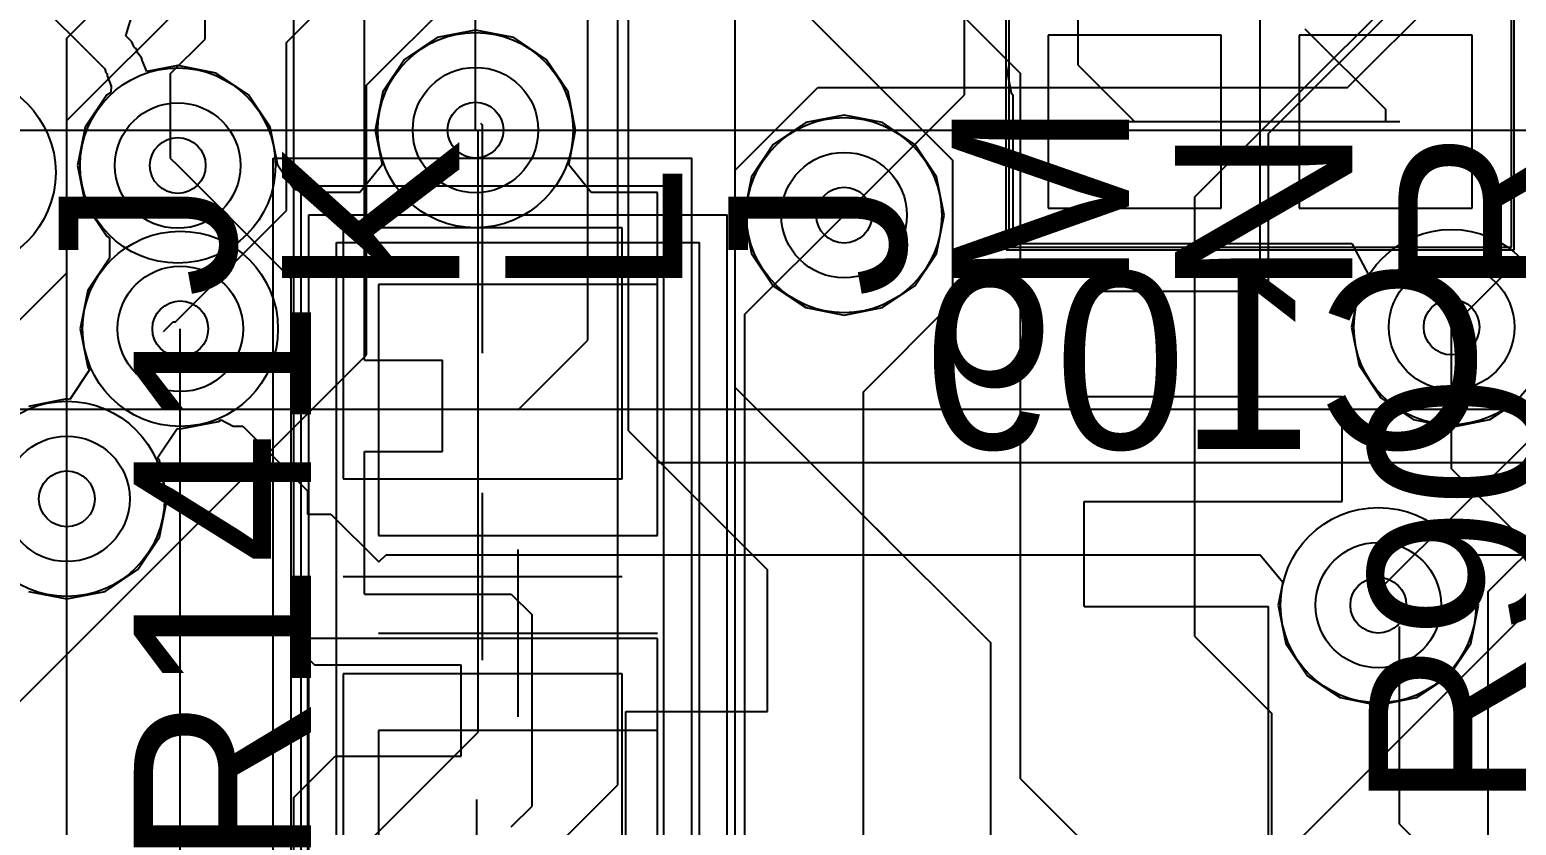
# Model space of a CAD drawing. Extents: x 28 to 300, y 18 to 330.
# Drawn here: x 178.88 to 184.2, y 167.66 to 170.51 of the extents above; entities that cross this region are included whole.
import ezdxf

# ---------------------------------------------------------------- set-up
doc = ezdxf.new("R2010")
doc.units = 0
for name, color, linetype in [('BOTTOMLAYER', 5, 'CONTINUOUS'), ('BOTTOMOVERLAY', 54, 'CONTINUOUS'), ('BOTTOMPASTE', 16, 'CONTINUOUS'), ('BOTTOMSOLDER', 6, 'CONTINUOUS'), ('DRILLDRAWING', 1, 'CONTINUOUS'), ('INTERNALPLANE1', 76, 'CONTINUOUS'), ('INTERNALPLANE6', 136, 'CONTINUOUS'), ('MECHANICAL14', 56, 'CONTINUOUS'), ('MECHANICAL15', 56, 'CONTINUOUS'), ('MECHANICAL16', 56, 'CONTINUOUS'), ('MIDLAYER1', 16, 'CONTINUOUS'), ('MIDLAYER3', 90, 'CONTINUOUS'), ('MULTILAYER', 9, 'CONTINUOUS'), ('TOPLAYER', 1, 'CONTINUOUS'), ('TOPOVERLAY', 2, 'CONTINUOUS'), ('TOPPASTE', 8, 'CONTINUOUS'), ('TOPSOLDER', 216, 'CONTINUOUS'), ('VIAHOLELAYER', 16, 'CONTINUOUS')]:
    doc.layers.add(name, color=color, linetype=linetype)

msp = doc.modelspace()

# ---------------------------------------------------------------- linework, layer by layer
at = {"layer": 'BOTTOMLAYER'}
for p, q in [((182.6336, 170.3828), (182.6336, 170.9623)), ((182.3746, 170.7163), (182.3746, 170.3828)), ((178.8607, 170.6547), (179.1248, 170.3906)), ((179.222, 170.4878), (179.2495, 170.5784)), ((180.4746, 170.5084), (180.3373, 170.4811)), ((180.612, 170.4811), (180.4746, 170.5084)), ((183.4464, 170.5133), (183.7364, 170.2233)), ((179.2432, 170.4666), (179.222, 170.4878)), ((179.222, 170.4878), (179.222, 170.4878)), ((179.2506, 170.4488), (179.2432, 170.4666)), ((179.2516, 170.4483), (179.2506, 170.4488)), ((179.2527, 170.4457), (179.2516, 170.4483)), ((179.2561, 170.4439), (179.2527, 170.4457)), ((180.3373, 170.4811), (180.2208, 170.4033)), ((180.7284, 170.4033), (180.612, 170.4811)), ((183.1464, 170.49), (182.5264, 170.49)), ((182.5264, 170.49), (182.5264, 169.87)), ((183.1464, 169.87), (183.1464, 170.49)), ((184.0464, 170.49), (183.4264, 170.49)), ((183.4264, 170.49), (183.4264, 169.87)), ((184.0464, 169.87), (184.0464, 170.49)), ((179.2606, 170.4383), (179.2561, 170.4439)), ((179.2647, 170.4249), (179.2606, 170.4383)), ((179.2775, 170.4093), (179.2647, 170.4249)), ((179.2814, 170.3966), (179.2775, 170.4093)), ((179.2968, 170.3593), (179.2814, 170.3966)), ((179.2814, 170.3966), (179.2814, 170.3966)), ((180.2208, 170.4033), (180.143, 170.2869)), ((180.8062, 170.2869), (180.7284, 170.4033)), ((179.1248, 170.3906), (179.146, 170.3694)), ((179.146, 170.3694), (179.1498, 170.3567)), ((179.1498, 170.3567), (179.1544, 170.3511)), ((179.1544, 170.3511), (179.1544, 170.344)), ((179.1544, 170.344), (179.1698, 170.3067)), ((179.4078, 170.3814), (179.2968, 170.3593)), ((179.2968, 170.3593), (179.2968, 170.3593)), ((179.5452, 170.3541), (179.4078, 170.3814)), ((179.6616, 170.2763), (179.5452, 170.3541)), ((182.3746, 170.3828), (182.3746, 170.3828)), ((182.3746, 170.3828), (182.3746, 170.3828)), ((182.3746, 170.3828), (182.3944, 170.2837)), ((182.6336, 170.3828), (182.8364, 170.18)), ((179.1698, 170.3067), (179.1677, 170.2854)), ((180.143, 170.2869), (180.1157, 170.1495)), ((180.8335, 170.1495), (180.8062, 170.2869)), ((179.154, 170.2763), (179.0762, 170.1599)), ((179.1677, 170.2854), (179.154, 170.2763)), ((179.7394, 170.1599), (179.6616, 170.2763)), ((182.3944, 170.2837), (182.3994, 170.2761)), ((182.3994, 170.2761), (182.3994, 169.743)), ((181.7954, 170.2036), (181.6581, 170.1763)), ((181.9328, 170.1763), (181.7954, 170.2036)), ((183.7364, 170.18), (183.7364, 170.2233)), ((179.0762, 170.1599), (179.0489, 170.0225)), ((179.7667, 170.0225), (179.7394, 170.1599)), ((180.1157, 170.1495), (180.1406, 170.0245)), ((180.4924, 170.1749), (180.4962, 170.1711)), ((180.4962, 170.1711), (180.5, 170.1673)), ((180.5, 170.1495), (180.5, 170.1673)), ((180.5, 169.3493), (180.5, 170.1495)), ((180.8086, 170.0245), (180.8335, 170.1495)), ((181.6581, 170.1763), (181.5416, 170.0985)), ((182.0492, 170.0985), (181.9328, 170.1763)), ((181.5416, 170.0985), (181.4638, 169.9821)), ((182.127, 169.9821), (182.0492, 170.0985)), ((179.0489, 170.0225), (179.0762, 169.8852)), ((179.8246, 169.936), (179.7667, 170.0225)), ((179.7667, 170.0225), (179.7667, 170.0225)), ((180.1406, 170.0245), (180.06, 169.9263)), ((180.8892, 169.9263), (180.8086, 170.0245)), ((181.4638, 169.9821), (181.4365, 169.8447)), ((182.1543, 169.8447), (182.127, 169.9821)), ((179.873, 169.9263), (179.8246, 169.936)), ((180.06, 169.9263), (179.873, 169.9263)), ((179.873, 169.9263), (179.873, 169.9263)), ((179.873, 169.9263), (179.873, 169.9263)), ((181.127, 169.9263), (180.8892, 169.9263)), ((181.127, 168.9566), (181.127, 169.9263)), ((179.0762, 169.8852), (179.154, 169.7687)), ((182.5264, 169.87), (183.1464, 169.87)), ((183.4264, 169.87), (184.0464, 169.87)), ((181.4365, 169.8447), (181.4638, 169.7074)), ((182.127, 169.7074), (182.1543, 169.8447)), ((179.154, 169.7687), (179.1632, 169.7626)), ((179.1632, 169.7626), (179.1632, 169.6906)), ((181, 169.7993), (180, 169.7993)), ((180, 169.7993), (180, 168.8993)), ((181, 168.8993), (181, 169.7993)), ((181.4638, 169.7074), (181.5416, 169.5909)), ((182.0492, 169.5909), (182.127, 169.7074)), ((182.3994, 169.743), (183.2734, 169.743)), ((183.2734, 169.743), (183.2734, 169.743)), ((183.2734, 169.743), (183.2734, 169.743)), ((183.2734, 169.743), (183.2734, 169.743)), ((183.2734, 169.743), (183.2994, 169.743)), ((183.2994, 169.743), (183.2994, 169.743)), ((183.2994, 169.743), (183.6143, 169.743)), ((183.6143, 169.743), (183.6742, 169.631)), ((179.1632, 169.6906), (179.0854, 169.5741)), ((183.6742, 169.631), (183.6406, 169.5807)), ((179.0854, 169.5741), (179.0581, 169.4368)), ((181.5416, 169.5909), (181.6581, 169.5131)), ((181.9328, 169.5131), (182.0492, 169.5909)), ((183.6406, 169.5807), (183.6133, 169.4434)), ((181.6581, 169.5131), (181.7954, 169.4858)), ((181.7954, 169.4858), (181.9328, 169.5131)), ((179.0581, 169.4368), (179.0854, 169.2995)), ((183.6133, 169.4434), (183.6406, 169.3061)), ((179.0921, 169.2895), (179.0215, 169.1839)), ((179.0854, 169.2995), (179.0921, 169.2895)), ((183.6406, 169.3061), (183.7184, 169.1896)), ((179.0106, 169.1861), (178.8733, 169.1588)), ((179.0215, 169.1839), (179.0106, 169.1861)), ((183.7184, 169.1896), (183.8349, 169.1118)), ((184.1095, 169.1118), (184.226, 169.1896)), ((179.3355, 168.9745), (179.4061, 169.0801)), ((179.4061, 169.0801), (179.417, 169.0779)), ((179.417, 169.0779), (179.5543, 169.1052)), ((179.5543, 169.1052), (179.5631, 169.1111)), ((179.5631, 169.1111), (179.6067, 169.0878)), ((179.6067, 169.0878), (179.6067, 169.0878)), ((179.6067, 169.0878), (179.6067, 169.0878)), ((179.6067, 169.0878), (179.6414, 169.0878)), ((179.6414, 169.0878), (179.873, 168.8562)), ((183.8349, 169.1118), (183.9722, 169.0845)), ((183.9722, 169.0845), (184.1095, 169.1118)), ((179.3422, 168.9645), (179.3355, 168.9745)), ((179.3695, 168.8272), (179.3422, 168.9645)), ((188.9319, 168.9566), (181.127, 168.9566)), ((179.873, 168.8562), (179.873, 168.7723)), ((180, 168.8993), (181, 168.8993)), ((179.3422, 168.6899), (179.3695, 168.8272)), ((179.873, 168.7723), (179.9569, 168.7723)), ((179.9569, 168.7723), (180.1282, 168.601)), ((179.2644, 168.5734), (179.3422, 168.6899)), ((180.1282, 168.601), (180.1541, 168.6269)), ((180.1541, 168.6269), (183.2865, 168.6269)), ((183.2865, 168.6269), (183.3671, 168.5287)), ((184.0412, 168.5835), (184.0643, 168.6269)), ((184.0685, 168.4462), (184.0412, 168.5835)), ((184.0643, 168.6269), (188.779, 168.6269)), ((179.1479, 168.4956), (179.2644, 168.5734)), ((183.3671, 168.5287), (183.3507, 168.4462)), ((178.8733, 168.4956), (179.0106, 168.4683)), ((179.0106, 168.4683), (179.1479, 168.4956)), ((183.3507, 168.4462), (183.378, 168.3089)), ((184.0412, 168.3089), (184.0685, 168.4462)), ((181.127, 168.3263), (179.873, 168.3263)), ((179.873, 168.3263), (179.873, 167.1723)), ((181.127, 167.1723), (181.127, 168.3263)), ((183.378, 168.3089), (183.4558, 168.1924)), ((183.9634, 168.1924), (184.0412, 168.3089)), ((181, 168.1993), (180, 168.1993)), ((180, 168.1993), (180, 167.2993)), ((181, 167.2993), (181, 168.1993)), ((183.4558, 168.1924), (183.5723, 168.1146)), ((183.8469, 168.1146), (183.9634, 168.1924)), ((183.5723, 168.1146), (183.7096, 168.0873)), ((183.7096, 168.0873), (183.8469, 168.1146)), ((180.4796, 166.8248), (180.4796, 167.7493))]:
    msp.add_line(p, q, dxfattribs=at)
for centre in [(180.4746, 170.1495), (179.4078, 170.0225), (181.7954, 169.8447), (179.417, 169.4368), (183.9722, 169.4434), (179.0106, 168.8272), (183.7096, 168.4462)]:
    msp.add_circle(centre, 0.225, dxfattribs=at)
at = {"layer": 'BOTTOMOVERLAY'}
msp.add_line((180, 168.5493), (181, 168.5493), dxfattribs=at)
at = {"layer": 'BOTTOMPASTE'}
for p, q in [((183.1464, 170.49), (182.5264, 170.49)), ((182.5264, 170.49), (182.5264, 169.87)), ((183.1464, 169.87), (183.1464, 170.49)), ((184.0464, 170.49), (183.4264, 170.49)), ((183.4264, 170.49), (183.4264, 169.87)), ((184.0464, 169.87), (184.0464, 170.49)), ((182.5264, 169.87), (183.1464, 169.87)), ((183.4264, 169.87), (184.0464, 169.87)), ((181, 169.7993), (180, 169.7993)), ((180, 169.7993), (180, 168.8993)), ((181, 168.8993), (181, 169.7993)), ((180, 168.8993), (181, 168.8993)), ((181, 168.1993), (180, 168.1993)), ((180, 168.1993), (180, 167.2993)), ((181, 167.2993), (181, 168.1993))]:
    msp.add_line(p, q, dxfattribs=at)
at = {"layer": 'BOTTOMSOLDER'}
for p, q in [((183.1464, 170.49), (182.5264, 170.49)), ((182.5264, 170.49), (182.5264, 169.87)), ((183.1464, 169.87), (183.1464, 170.49)), ((184.0464, 170.49), (183.4264, 170.49)), ((183.4264, 170.49), (183.4264, 169.87)), ((184.0464, 169.87), (184.0464, 170.49)), ((182.5264, 169.87), (183.1464, 169.87)), ((183.4264, 169.87), (184.0464, 169.87)), ((181, 169.7993), (180, 169.7993)), ((180, 169.7993), (180, 168.8993)), ((181, 168.8993), (181, 169.7993)), ((180, 168.8993), (181, 168.8993)), ((181, 168.1993), (180, 168.1993)), ((180, 168.1993), (180, 167.2993)), ((181, 167.2993), (181, 168.1993))]:
    msp.add_line(p, q, dxfattribs=at)
at = {"layer": 'DRILLDRAWING'}
for centre in [(180.4746, 170.1495), (179.4078, 170.0225), (181.7954, 169.8447), (183.9722, 169.4434), (179.417, 169.4368), (179.0106, 168.8272), (183.7096, 168.4462)]:
    msp.add_circle(centre, 0.1, dxfattribs=at)
at = {"layer": 'INTERNALPLANE1'}
for centre in [(180.4746, 170.1495), (178.6204, 169.9971), (179.4078, 170.0225), (181.7954, 169.8447), (179.417, 169.4368), (183.9722, 169.4434), (179.0106, 168.8272), (183.7096, 168.4462)]:
    msp.add_circle(centre, 0.35, dxfattribs=at)
at = {"layer": 'INTERNALPLANE6'}
for centre in [(180.4746, 170.1495), (178.6204, 169.9971), (179.4078, 170.0225), (181.7954, 169.8447), (179.417, 169.4368), (183.9722, 169.4434), (179.0106, 168.8272), (183.7096, 168.4462)]:
    msp.add_circle(centre, 0.35, dxfattribs=at)
at = {"layer": 'MECHANICAL14'}
for p, q in [((182.3864, 169.73), (182.3864, 170.63)), ((184.1864, 169.73), (184.1864, 170.63)), ((172.0162, 170.1494), (186.0162, 170.1494)), ((179.85, 167.1493), (179.85, 169.9493)), ((179.85, 169.9493), (181.15, 169.9493)), ((181.15, 167.1493), (181.15, 169.9493)), ((179.977, 166.9461), (179.977, 169.7461)), ((179.977, 169.7461), (181.277, 169.7461)), ((181.277, 166.9461), (181.277, 169.7461)), ((182.3864, 169.73), (184.1864, 169.73))]:
    msp.add_line(p, q, dxfattribs=at)
at = {"layer": 'MECHANICAL15'}
for p, q in [((179.75, 170.0493), (181.25, 170.0493)), ((179.75, 167.0493), (179.75, 170.0493)), ((181.25, 167.0493), (181.25, 170.0493)), ((179.877, 169.8461), (181.377, 169.8461)), ((179.877, 166.8461), (179.877, 169.8461)), ((181.377, 166.8461), (181.377, 169.8461)), ((171.0162, 169.1494), (187.0162, 169.1494)), ((180.5, 168.2493), (180.5, 168.8493)), ((180.627, 168.0461), (180.627, 168.6461)), ((180.2, 168.5493), (180.8, 168.5493)), ((180.327, 168.3461), (180.927, 168.3461))]:
    msp.add_line(p, q, dxfattribs=at)
at = {"layer": 'MECHANICAL16'}
for p, q in [((183.2864, 169.68), (183.2864, 170.68)), ((182.3764, 169.72), (182.3764, 170.64)), ((184.1964, 169.72), (184.1964, 170.64)), ((182.7864, 170.18), (183.7864, 170.18)), ((182.3764, 169.72), (184.1964, 169.72))]:
    msp.add_line(p, q, dxfattribs=at)
at = {"layer": 'MIDLAYER1'}
for p, q in [((179.7979, 170.4634), (181.8589, 172.5244)), ((179.0106, 170.1841), (180.9663, 172.1398)), ((180.0845, 170.3111), (181.6486, 171.8752)), ((183.5988, 170.3019), (184.0696, 170.7727)), ((180.9849, 167.8023), (180.9849, 170.7289)), ((179.7979, 169.8609), (179.7979, 170.4634)), ((180.0845, 169.3443), (180.0845, 170.3111)), ((181.4053, 170.0063), (181.7009, 170.3019)), ((181.7009, 170.3019), (183.5988, 170.3019)), ((179.0106, 168.8272), (179.0106, 170.1841)), ((180.4838, 167.9905), (180.4838, 170.1495)), ((181.4053, 166.4202), (181.4053, 170.0063)), ((179.3992, 169.4622), (179.7979, 169.8609)), ((182.591, 166.7708), (185.4876, 169.6674)), ((179.3916, 169.4622), (179.3992, 169.4622)), ((178.1733, 167.4331), (180.0845, 169.3443)), ((183.7096, 168.497), (184.4802, 169.2676)), ((183.7096, 168.4462), (183.7096, 168.497)), ((179.6799, 167.1866), (180.4838, 167.9905)), ((180.0901, 166.9075), (180.9849, 167.8023))]:
    msp.add_line(p, q, dxfattribs=at)
for centre in [(180.4746, 170.1495), (179.4078, 170.0225), (181.7954, 169.8447), (179.417, 169.4368), (183.9722, 169.4434), (179.0106, 168.8272), (183.7096, 168.4462)]:
    msp.add_circle(centre, 0.225, dxfattribs=at)
at = {"layer": 'MIDLAYER3'}
for p, q in [((182.2272, 170.2765), (182.2272, 171.3179)), ((181.0225, 169.0718), (181.0225, 171.1038)), ((181.4053, 169.2265), (181.4053, 171.1128)), ((179.5059, 170.4762), (179.5059, 170.8064)), ((179.8234, 168.3063), (179.8234, 170.6921)), ((183.0527, 169.9102), (183.8401, 170.6976)), ((179.0105, 170.4797), (179.1122, 170.5814)), ((180.0774, 169.3241), (180.0774, 170.5869)), ((179.0105, 169.6379), (179.0105, 170.4797)), ((179.3824, 170.3527), (179.5059, 170.4762)), ((179.3824, 170.0479), (179.3824, 170.3527)), ((181.7954, 169.8447), (182.2272, 170.2765)), ((179.3824, 170.0479), (179.4078, 170.0225)), ((183.0527, 168.3335), (183.0527, 169.9102)), ((183.9727, 169.4439), (184.2049, 169.6761)), ((178.4899, 169.1173), (179.0105, 169.6379)), ((180.0774, 169.3241), (180.3568, 169.3241)), ((180.3568, 168.9971), (180.3568, 169.3241)), ((181.4053, 169.2265), (181.8628, 168.7691)), ((181.0225, 169.0718), (181.5211, 168.5732)), ((180.0774, 168.4859), (180.0774, 168.9971)), ((180.0774, 168.9971), (180.3568, 168.9971)), ((184.1033, 168.495), (184.5386, 168.9303)), ((181.8628, 168.7691), (182.3212, 168.3106)), ((181.8628, 168.7691), (181.9517, 168.6802)), ((181.5211, 168.0652), (181.5211, 168.5732)), ((180.0774, 168.4859), (180.603, 168.4859)), ((180.603, 168.4859), (180.6774, 168.4115)), ((184.1033, 162.9811), (184.1033, 168.495)), ((180.6774, 167.7253), (180.6774, 168.4115)), ((183.0527, 168.3335), (183.3286, 168.0576)), ((179.8234, 168.3063), (179.8978, 168.2319)), ((182.3212, 158.2674), (182.3212, 168.3106)), ((179.8978, 168.2319), (180.4234, 168.2319)), ((180.4234, 167.9049), (180.4234, 168.2319)), ((181.0131, 168.0652), (181.5211, 168.0652)), ((181.0131, 167.5572), (181.0131, 168.0652)), ((183.3286, 165.3982), (183.3286, 168.0576)), ((179.8234, 167.7561), (179.9722, 167.9049)), ((179.9722, 167.9049), (180.4234, 167.9049)), ((179.8234, 164.8203), (179.8234, 167.7561)), ((180.603, 167.6509), (180.6774, 167.7253))]:
    msp.add_line(p, q, dxfattribs=at)
for centre in [(180.4746, 170.1495), (179.4078, 170.0225), (181.7954, 169.8447), (179.417, 169.4368), (183.9722, 169.4434), (179.0106, 168.8272), (183.7096, 168.4462)]:
    msp.add_circle(centre, 0.225, dxfattribs=at)
at = {"layer": 'MULTILAYER'}
for centre in [(180.4746, 170.1495), (179.4078, 170.0225), (181.7954, 169.8447), (179.417, 169.4368), (183.9722, 169.4434), (179.0106, 168.8272), (183.7096, 168.4462)]:
    msp.add_circle(centre, 0.225, dxfattribs=at)
at = {"layer": 'TOPLAYER'}
for p, q in [((180.8775, 169.3966), (180.8775, 171.0718)), ((180.4746, 170.1495), (180.4746, 170.8684)), ((181.4225, 170.8039), (182.1855, 170.0408)), ((183.3159, 170.1373), (183.9763, 170.7977)), ((182.2099, 170.5697), (182.4269, 170.3527)), ((182.4269, 167.8239), (182.4269, 170.3527)), ((183.3159, 169.5718), (183.3159, 170.1373)), ((179.4078, 170.0225), (179.8145, 169.6158)), ((182.1855, 169.5324), (182.1855, 170.0408)), ((181.4398, 169.4891), (181.7954, 169.8447)), ((179.8145, 166.8569), (179.8145, 169.6158)), ((181.127, 169.5961), (180.127, 169.5961)), ((180.127, 169.5961), (180.127, 168.6961)), ((181.127, 168.6961), (181.127, 169.5961)), ((182.6555, 169.5718), (183.3159, 169.5718)), ((182.6555, 169.1948), (182.6555, 169.5718)), ((181.4398, 166.9892), (181.4398, 169.4891)), ((181.8645, 169.2114), (182.1855, 169.5324)), ((179.357, 169.4276), (179.3916, 169.4622)), ((179.417, 166.4411), (179.417, 169.4368)), ((183.9722, 168.9354), (183.9722, 169.4434)), ((180.627, 169.1461), (180.8775, 169.3966)), ((181.8645, 167.5658), (181.8645, 169.2114)), ((182.6555, 169.1948), (183.5798, 169.1948)), ((183.5798, 168.8178), (183.5798, 169.1948)), ((183.9722, 168.9354), (184.2304, 168.6772)), ((179.0106, 166.1274), (179.0106, 168.8272)), ((182.6555, 168.8178), (183.5798, 168.8178)), ((182.6555, 168.4408), (182.6555, 168.8178)), ((180.127, 168.6961), (181.127, 168.6961)), ((182.6555, 168.4408), (183.3159, 168.4408)), ((183.3159, 168.0638), (183.3159, 168.4408)), ((183.7858, 167.661), (183.7858, 168.37)), ((183.3159, 167.5876), (183.3159, 168.0638)), ((183.3159, 168.0144), (183.3159, 168.0638)), ((181.127, 167.9961), (180.127, 167.9961)), ((180.127, 167.9961), (180.127, 167.0961)), ((181.127, 167.0961), (181.127, 167.9961)), ((182.4269, 167.8239), (182.6953, 167.5555)), ((183.7858, 167.661), (185.843, 165.6038))]:
    msp.add_line(p, q, dxfattribs=at)
for centre in [(180.4746, 170.1495), (179.4078, 170.0225), (181.7954, 169.8447), (179.417, 169.4368), (183.9722, 169.4434), (179.0106, 168.8272), (183.7096, 168.4462)]:
    msp.add_circle(centre, 0.225, dxfattribs=at)
at = {"layer": 'TOPOVERLAY'}
for p, q in [((172.0162, 170.1494), (186.0162, 170.1494)), ((180.127, 168.3461), (181.127, 168.3461))]:
    msp.add_line(p, q, dxfattribs=at)
at = {"layer": 'TOPPASTE'}
for p, q in [((181.127, 169.5961), (180.127, 169.5961)), ((180.127, 169.5961), (180.127, 168.6961)), ((181.127, 168.6961), (181.127, 169.5961)), ((180.127, 168.6961), (181.127, 168.6961)), ((181.127, 167.9961), (180.127, 167.9961)), ((180.127, 167.9961), (180.127, 167.0961)), ((181.127, 167.0961), (181.127, 167.9961))]:
    msp.add_line(p, q, dxfattribs=at)
at = {"layer": 'TOPSOLDER'}
for p, q in [((181.127, 169.5961), (180.127, 169.5961)), ((180.127, 169.5961), (180.127, 168.6961)), ((181.127, 168.6961), (181.127, 169.5961)), ((180.127, 168.6961), (181.127, 168.6961)), ((181.127, 167.9961), (180.127, 167.9961)), ((180.127, 167.9961), (180.127, 167.0961)), ((181.127, 167.0961), (181.127, 167.9961))]:
    msp.add_line(p, q, dxfattribs=at)
at = {"layer": 'VIAHOLELAYER'}
for centre in [(180.4746, 170.1495), (179.4078, 170.0225), (181.7954, 169.8447), (183.9722, 169.4434), (179.417, 169.4368), (179.0106, 168.8272), (183.7096, 168.4462)]:
    msp.add_circle(centre, 0.1, dxfattribs=at)

# ---------------------------------------------------------------- texts
at = {"layer": 'BOTTOMOVERLAY', "text_generation_flag": 2}
msp.add_text('C109', height=0.635, dxfattribs=at).set_placement((184.1068, 169.0065))
at = {"layer": 'MECHANICAL14'}
for s, p in [('M', (182.8162, 169.5494)), ('K', (180.4162, 169.5494)), ('N', (183.6162, 169.5494)), ('R', (184.4162, 169.5494)), ('L', (181.2162, 169.5494)), ('J', (179.6162, 169.5494)), ('J', (182.0162, 169.5494))]:
    msp.add_text(s, height=0.635, rotation=90, dxfattribs=at).set_placement(p)
at = {"layer": 'TOPOVERLAY'}
for s, p in [('R141', (179.8854, 167.5076)), ('R90', (184.31, 167.7111))]:
    msp.add_text(s, height=0.635, rotation=90, dxfattribs=at).set_placement(p)

doc.saveas('drawing.dxf')
